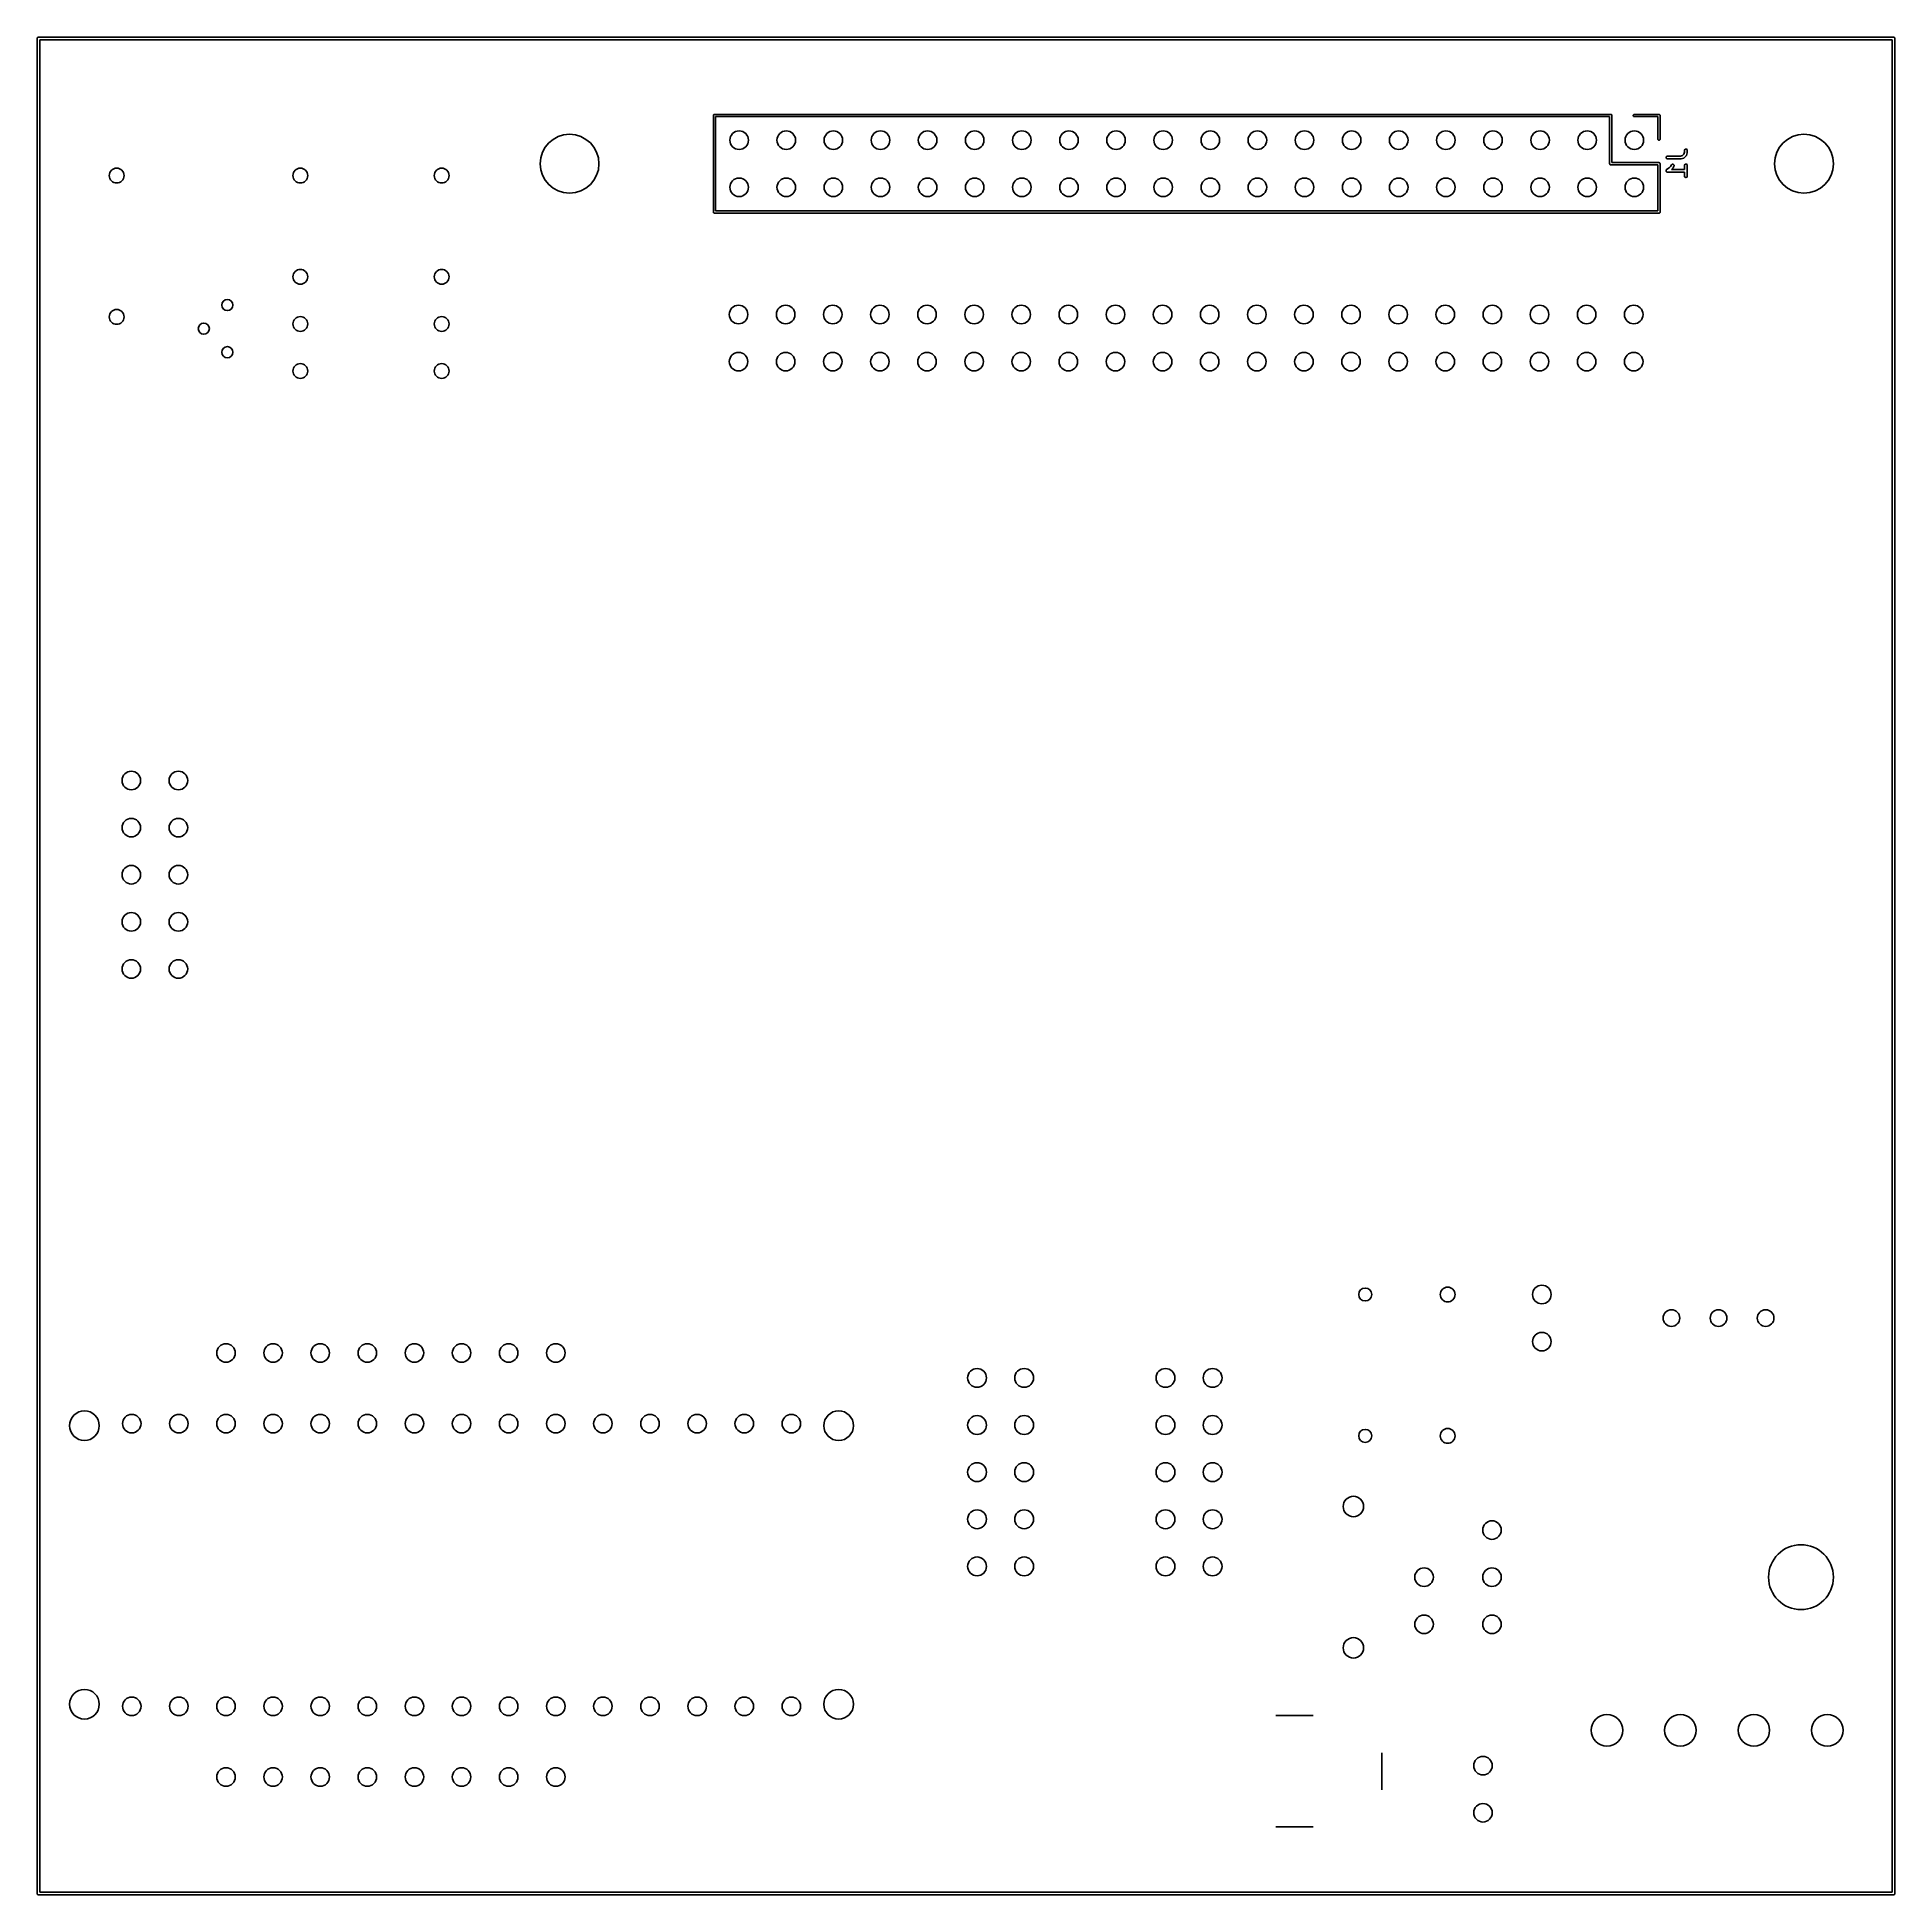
# Model space of a CAD drawing. Extents: x 25 to 125, y -125 to -25.
import ezdxf

# ---------------------------------------------------------------- set-up
doc = ezdxf.new("R2010")
doc.units = 0
doc.header["$MEASUREMENT"] = 0
doc.layers.add('BLACK', color=7, linetype='CONTINUOUS')

msp = doc.modelspace()

# ---------------------------------------------------------------- linework, layer by layer
at = {"layer": 'Black'}
for p, q in [((24.925, -25), (24.9261, -24.9935)), ((24.925, -125), (24.925, -25)), ((24.9261, -24.987), (24.9284, -24.9808)), ((24.9261, -24.9935), (24.9261, -24.987)), ((24.9284, -24.9808), (24.9295, -24.9743)), ((24.9295, -24.9743), (24.9328, -24.9687)), ((24.9328, -24.9687), (24.935, -24.9625)), ((24.935, -24.9625), (24.9393, -24.9575)), ((24.9393, -24.9575), (24.9425, -24.9518)), ((24.9425, -24.9518), (24.9476, -24.9476)), ((24.9476, -24.9476), (24.9518, -24.9425)), ((24.9518, -24.9425), (24.9575, -24.9393)), ((24.9575, -24.9393), (24.9625, -24.935)), ((24.9625, -24.935), (24.9687, -24.9328)), ((24.9687, -24.9328), (24.9743, -24.9295)), ((24.9743, -24.9295), (24.9808, -24.9284)), ((24.9808, -24.9284), (24.987, -24.9261)), ((24.987, -24.9261), (24.9935, -24.9261)), ((24.9935, -24.9261), (25, -24.925)), ((25, -24.925), (125, -24.925)), ((125, -24.925), (125.006, -24.9261)), ((125.006, -24.9261), (125.013, -24.9261)), ((125.013, -24.9261), (125.019, -24.9284)), ((125.019, -24.9284), (125.026, -24.9295)), ((125.026, -24.9295), (125.031, -24.9328)), ((125.031, -24.9328), (125.037, -24.935)), ((125.037, -24.935), (125.043, -24.9393)), ((125.043, -24.9393), (125.048, -24.9425)), ((125.048, -24.9425), (125.052, -24.9476)), ((125.052, -24.9476), (125.057, -24.9518)), ((125.057, -24.9518), (125.061, -24.9575)), ((125.061, -24.9575), (125.065, -24.9625)), ((125.065, -24.9625), (125.067, -24.9687)), ((125.067, -24.9687), (125.07, -24.9743)), ((125.07, -24.9743), (125.072, -24.9808)), ((125.072, -24.9808), (125.074, -24.987)), ((125.074, -24.987), (125.074, -24.9935)), ((125.074, -24.9935), (125.075, -25)), ((125.075, -25), (125.075, -125)), ((25.075, -25.075), (25.075, -124.925)), ((124.925, -25.075), (25.075, -25.075)), ((124.925, -124.925), (124.925, -25.075)), ((61.3797, -29.15), (61.3807, -29.1448)), ((61.3797, -34.35), (61.3797, -29.15)), ((61.3807, -29.1396), (61.3825, -29.1347)), ((61.3807, -29.1448), (61.3807, -29.1396)), ((61.3825, -29.1347), (61.3834, -29.1295)), ((61.3834, -29.1295), (61.386, -29.1249)), ((61.386, -29.1249), (61.3878, -29.12)), ((61.3878, -29.12), (61.3912, -29.116)), ((61.3912, -29.116), (61.3938, -29.1114)), ((61.3938, -29.1114), (61.3978, -29.1081)), ((61.3978, -29.1081), (61.4012, -29.104)), ((61.4012, -29.104), (61.4057, -29.1014)), ((61.4057, -29.1014), (61.4097, -29.098)), ((61.4097, -29.098), (61.4147, -29.0962)), ((61.4147, -29.0962), (61.4192, -29.0936)), ((61.4192, -29.0936), (61.4244, -29.0927)), ((61.4244, -29.0927), (61.4293, -29.0909)), ((61.4293, -29.0909), (61.4346, -29.0909)), ((61.4346, -29.0909), (61.4397, -29.09)), ((61.4397, -29.09), (109.76, -29.09)), ((61.4997, -29.21), (61.4997, -34.29)), ((109.7, -29.21), (61.4997, -29.21)), ((109.7, -31.75), (109.7, -29.21)), ((109.76, -29.09), (109.765, -29.0909)), ((109.765, -29.0909), (109.77, -29.0909)), ((109.77, -29.0909), (109.775, -29.0927)), ((109.775, -29.0927), (109.78, -29.0936)), ((109.78, -29.0936), (109.785, -29.0962)), ((109.785, -29.0962), (109.79, -29.098)), ((109.79, -29.098), (109.794, -29.1014)), ((109.794, -29.1014), (109.798, -29.104)), ((109.798, -29.104), (109.802, -29.1081)), ((109.802, -29.1081), (109.806, -29.1114)), ((109.806, -29.1114), (109.808, -29.116)), ((109.808, -29.116), (109.812, -29.12)), ((109.812, -29.12), (109.814, -29.1249)), ((109.814, -29.1249), (109.816, -29.1295)), ((109.816, -29.1295), (109.817, -29.1347)), ((109.817, -29.1347), (109.819, -29.1396)), ((109.819, -29.1396), (109.819, -29.1448)), ((109.819, -29.1448), (109.82, -29.15)), ((109.82, -29.15), (109.82, -31.69)), ((110.971, -29.1396), (110.978, -29.12)), ((110.971, -29.1604), (110.971, -29.1396)), ((110.978, -29.18), (110.971, -29.1604)), ((110.978, -29.12), (110.991, -29.104)), ((110.991, -29.196), (110.978, -29.18)), ((110.991, -29.104), (111.009, -29.0936)), ((111.009, -29.2064), (110.991, -29.196)), ((111.009, -29.0936), (111.03, -29.09)), ((111.03, -29.21), (111.009, -29.2064)), ((111.03, -29.09), (112.36, -29.09)), ((112.3, -29.21), (111.03, -29.21)), ((112.3, -30.42), (112.3, -29.21)), ((112.36, -29.09), (112.365, -29.0909)), ((112.365, -29.0909), (112.37, -29.0909)), ((112.37, -29.0909), (112.375, -29.0927)), ((112.375, -29.0927), (112.38, -29.0936)), ((112.38, -29.0936), (112.385, -29.0962)), ((112.385, -29.0962), (112.39, -29.098)), ((112.39, -29.098), (112.394, -29.1014)), ((112.394, -29.1014), (112.398, -29.104)), ((112.398, -29.104), (112.402, -29.1081)), ((112.402, -29.1081), (112.406, -29.1114)), ((112.406, -29.1114), (112.408, -29.116)), ((112.408, -29.116), (112.412, -29.12)), ((112.412, -29.12), (112.414, -29.1249)), ((112.414, -29.1249), (112.416, -29.1295)), ((112.416, -29.1295), (112.417, -29.1347)), ((112.417, -29.1347), (112.419, -29.1396)), ((112.419, -29.1396), (112.419, -29.1448)), ((112.419, -29.1448), (112.42, -29.15)), ((112.42, -29.15), (112.42, -30.42)), ((112.303, -30.4405), (112.3, -30.42)), ((112.314, -30.4586), (112.303, -30.4405)), ((112.33, -30.472), (112.314, -30.4586)), ((112.349, -30.4791), (112.33, -30.472)), ((112.37, -30.4791), (112.349, -30.4791)), ((112.39, -30.472), (112.37, -30.4791)), ((112.406, -30.4586), (112.39, -30.472)), ((112.416, -30.4405), (112.406, -30.4586)), ((112.42, -30.42), (112.416, -30.4405)), ((113.737, -31.0357), (113.742, -31.0101)), ((113.737, -31.1188), (113.737, -31.0357)), ((113.742, -31.0101), (113.755, -30.9875)), ((113.755, -30.9875), (113.775, -30.9708)), ((113.775, -30.9708), (113.799, -30.9619)), ((113.799, -30.9619), (113.825, -30.9619)), ((113.825, -30.9619), (113.85, -30.9708)), ((113.85, -30.9708), (113.87, -30.9875)), ((113.87, -30.9875), (113.883, -31.0101)), ((113.883, -31.0101), (113.887, -31.0357)), ((113.887, -31.0357), (113.887, -31.131)), ((109.701, -31.7552), (109.7, -31.75)), ((109.701, -31.7604), (109.701, -31.7552)), ((109.702, -31.7653), (109.701, -31.7604)), ((109.703, -31.7705), (109.702, -31.7653)), ((109.706, -31.7751), (109.703, -31.7705)), ((109.708, -31.78), (109.706, -31.7751)), ((109.711, -31.784), (109.708, -31.78)), ((109.714, -31.7886), (109.711, -31.784)), ((109.718, -31.7919), (109.714, -31.7886)), ((109.721, -31.796), (109.718, -31.7919)), ((109.726, -31.7986), (109.721, -31.796)), ((109.73, -31.802), (109.726, -31.7986)), ((109.735, -31.8038), (109.73, -31.802)), ((109.739, -31.8064), (109.735, -31.8038)), ((109.744, -31.8073), (109.739, -31.8064)), ((109.749, -31.8091), (109.744, -31.8073)), ((109.755, -31.8091), (109.749, -31.8091)), ((109.76, -31.81), (109.755, -31.8091)), ((112.3, -31.81), (109.76, -31.81)), ((109.82, -31.69), (112.36, -31.69)), ((112.3, -34.29), (112.3, -31.81)), ((112.36, -31.69), (112.365, -31.6909)), ((112.365, -31.6909), (112.37, -31.6909)), ((112.37, -31.6909), (112.375, -31.6927)), ((112.375, -31.6927), (112.38, -31.6936)), ((112.38, -31.6936), (112.385, -31.6962)), ((112.385, -31.6962), (112.39, -31.698)), ((112.39, -31.698), (112.394, -31.7014)), ((112.394, -31.7014), (112.398, -31.704)), ((112.398, -31.704), (112.402, -31.7081)), ((112.402, -31.7081), (112.406, -31.7114)), ((112.406, -31.7114), (112.408, -31.716)), ((112.408, -31.716), (112.412, -31.72)), ((112.412, -31.72), (112.414, -31.7249)), ((112.414, -31.7249), (112.416, -31.7295)), ((112.416, -31.7295), (112.417, -31.7347)), ((112.417, -31.7347), (112.419, -31.7396)), ((112.419, -31.7396), (112.419, -31.7448)), ((112.419, -31.7448), (112.42, -31.75)), ((112.42, -31.75), (112.42, -34.35)), ((112.738, -31.4036), (112.747, -31.3792)), ((112.738, -31.4297), (112.738, -31.4036)), ((112.747, -31.4542), (112.738, -31.4297)), ((112.747, -31.3792), (112.764, -31.3592)), ((112.764, -31.4741), (112.747, -31.4542)), ((112.764, -31.3592), (112.786, -31.3462)), ((112.786, -31.4871), (112.764, -31.4741)), ((112.771, -32.0685), (112.907, -31.9774)), ((112.786, -31.3462), (112.812, -31.3417)), ((112.812, -31.4917), (112.786, -31.4871)), ((112.812, -31.3417), (113.514, -31.3417)), ((113.526, -31.4917), (112.812, -31.4917)), ((112.907, -31.9774), (112.989, -31.896)), ((112.989, -31.896), (113.031, -31.8117)), ((113.031, -31.8117), (113.046, -31.7908)), ((113.103, -31.9935), (113.041, -32.056)), ((113.046, -31.7908), (113.068, -31.7764)), ((113.068, -31.7764), (113.093, -31.7704)), ((113.093, -31.7704), (113.119, -31.7733)), ((113.11, -31.9837), (113.103, -31.9935)), ((113.117, -31.974), (113.11, -31.9837)), ((113.165, -31.8788), (113.117, -31.974)), ((113.119, -31.7733), (113.143, -31.785)), ((113.143, -31.785), (113.16, -31.8039)), ((113.16, -31.8039), (113.171, -31.8278)), ((113.172, -31.8538), (113.165, -31.8788)), ((113.171, -31.8278), (113.172, -31.8538)), ((113.514, -31.3417), (113.629, -31.3035)), ((113.538, -31.4896), (113.526, -31.4917)), ((113.55, -31.4878), (113.538, -31.4896)), ((113.693, -31.4402), (113.55, -31.4878)), ((113.629, -31.3035), (113.699, -31.2333)), ((113.697, -31.4381), (113.693, -31.4402)), ((113.701, -31.437), (113.697, -31.4381)), ((113.699, -31.2333), (113.737, -31.1188)), ((113.708, -31.432), (113.701, -31.437)), ((113.716, -31.4278), (113.708, -31.432)), ((113.719, -31.4246), (113.716, -31.4278)), ((113.722, -31.4221), (113.719, -31.4246)), ((113.818, -31.3268), (113.722, -31.4221)), ((113.737, -31.8452), (113.742, -31.8196)), ((113.737, -32.056), (113.737, -31.8452)), ((113.742, -31.8196), (113.755, -31.797)), ((113.755, -31.797), (113.775, -31.7803)), ((113.775, -31.7803), (113.799, -31.7714)), ((113.799, -31.7714), (113.825, -31.7714)), ((113.82, -31.3233), (113.818, -31.3268)), ((113.823, -31.3204), (113.82, -31.3233)), ((113.827, -31.3127), (113.823, -31.3204)), ((113.825, -31.7714), (113.85, -31.7803)), ((113.832, -31.3055), (113.827, -31.3127)), ((113.834, -31.3013), (113.832, -31.3055)), ((113.836, -31.2975), (113.834, -31.3013)), ((113.883, -31.1547), (113.836, -31.2975)), ((113.85, -31.7803), (113.87, -31.797)), ((113.87, -31.797), (113.883, -31.8196)), ((113.885, -31.1428), (113.883, -31.1547)), ((113.883, -31.8196), (113.887, -31.8452)), ((113.887, -31.131), (113.885, -31.1428)), ((113.887, -31.8452), (113.887, -32.4167)), ((112.737, -32.1358), (112.738, -32.1269)), ((112.738, -32.1398), (112.737, -32.1358)), ((112.738, -32.1179), (112.74, -32.114)), ((112.738, -32.1269), (112.738, -32.1179)), ((112.738, -32.144), (112.738, -32.1398)), ((112.741, -32.1524), (112.738, -32.144)), ((112.74, -32.1099), (112.744, -32.1019)), ((112.74, -32.114), (112.74, -32.1099)), ((112.743, -32.1611), (112.741, -32.1524)), ((112.746, -32.1645), (112.743, -32.1611)), ((112.744, -32.1019), (112.747, -32.0935)), ((112.747, -32.1685), (112.746, -32.1645)), ((112.747, -32.0935), (112.75, -32.0903)), ((112.753, -32.1753), (112.747, -32.1685)), ((112.75, -32.0903), (112.752, -32.0865)), ((112.752, -32.0865), (112.758, -32.0804)), ((112.758, -32.1828), (112.753, -32.1753)), ((112.758, -32.0804), (112.764, -32.0735)), ((112.761, -32.1852), (112.758, -32.1828)), ((112.764, -32.1884), (112.761, -32.1852)), ((112.764, -32.0735), (112.768, -32.0714)), ((112.772, -32.1929), (112.764, -32.1884)), ((112.768, -32.0714), (112.771, -32.0685)), ((112.779, -32.1982), (112.772, -32.1929)), ((112.783, -32.1993), (112.779, -32.1982)), ((112.786, -32.2014), (112.783, -32.1993)), ((112.795, -32.203), (112.786, -32.2014)), ((112.804, -32.2055), (112.795, -32.203)), ((112.808, -32.2052), (112.804, -32.2055)), ((112.812, -32.206), (112.808, -32.2052)), ((113.737, -32.206), (112.812, -32.206)), ((113.041, -32.056), (113.737, -32.056)), ((113.737, -32.4167), (113.737, -32.206)), ((113.742, -32.4423), (113.737, -32.4167)), ((113.755, -32.4649), (113.742, -32.4423)), ((113.775, -32.4816), (113.755, -32.4649)), ((113.799, -32.4905), (113.775, -32.4816)), ((113.825, -32.4905), (113.799, -32.4905)), ((113.85, -32.4816), (113.825, -32.4905)), ((113.87, -32.4649), (113.85, -32.4816)), ((113.883, -32.4423), (113.87, -32.4649)), ((113.887, -32.4167), (113.883, -32.4423)), ((61.3807, -34.3552), (61.3797, -34.35)), ((61.3807, -34.3604), (61.3807, -34.3552)), ((61.3825, -34.3653), (61.3807, -34.3604)), ((61.3834, -34.3705), (61.3825, -34.3653)), ((61.386, -34.3751), (61.3834, -34.3705)), ((61.3878, -34.38), (61.386, -34.3751)), ((61.3912, -34.384), (61.3878, -34.38)), ((61.3938, -34.3886), (61.3912, -34.384)), ((61.3978, -34.3919), (61.3938, -34.3886)), ((61.4012, -34.396), (61.3978, -34.3919)), ((61.4057, -34.3986), (61.4012, -34.396)), ((61.4097, -34.402), (61.4057, -34.3986)), ((61.4147, -34.4038), (61.4097, -34.402)), ((61.4192, -34.4064), (61.4147, -34.4038)), ((61.4244, -34.4073), (61.4192, -34.4064)), ((61.4293, -34.4091), (61.4244, -34.4073)), ((61.4346, -34.4091), (61.4293, -34.4091)), ((61.4397, -34.41), (61.4346, -34.4091)), ((112.36, -34.41), (61.4397, -34.41)), ((61.4997, -34.29), (112.3, -34.29)), ((112.365, -34.4091), (112.36, -34.41)), ((112.37, -34.4091), (112.365, -34.4091)), ((112.375, -34.4073), (112.37, -34.4091)), ((112.38, -34.4064), (112.375, -34.4073)), ((112.385, -34.4038), (112.38, -34.4064)), ((112.39, -34.402), (112.385, -34.4038)), ((112.394, -34.3986), (112.39, -34.402)), ((112.398, -34.396), (112.394, -34.3986)), ((112.402, -34.3919), (112.398, -34.396)), ((112.406, -34.3886), (112.402, -34.3919)), ((112.408, -34.384), (112.406, -34.3886)), ((112.412, -34.38), (112.408, -34.384)), ((112.414, -34.3751), (112.412, -34.38)), ((112.416, -34.3705), (112.414, -34.3751)), ((112.417, -34.3653), (112.416, -34.3705)), ((112.419, -34.3604), (112.417, -34.3653)), ((112.42, -34.35), (112.419, -34.3552)), ((112.419, -34.3552), (112.419, -34.3604)), ((93.7095, -115.413), (91.7105, -115.413)), ((93.7095, -115.413), (91.7105, -115.413)), ((97.409, -117.413), (97.409, -119.412)), ((97.409, -117.413), (97.409, -119.412)), ((93.7095, -121.412), (91.7105, -121.412)), ((93.7095, -121.412), (91.7105, -121.412)), ((24.9261, -125.006), (24.925, -125)), ((24.9261, -125.013), (24.9261, -125.006)), ((24.9284, -125.019), (24.9261, -125.013)), ((24.9295, -125.026), (24.9284, -125.019)), ((24.9328, -125.031), (24.9295, -125.026)), ((24.935, -125.037), (24.9328, -125.031)), ((24.9393, -125.043), (24.935, -125.037)), ((24.9425, -125.048), (24.9393, -125.043)), ((24.9476, -125.052), (24.9425, -125.048)), ((24.9518, -125.057), (24.9476, -125.052)), ((24.9575, -125.061), (24.9518, -125.057)), ((24.9625, -125.065), (24.9575, -125.061)), ((24.9687, -125.067), (24.9625, -125.065)), ((24.9743, -125.07), (24.9687, -125.067)), ((24.9808, -125.072), (24.9743, -125.07)), ((24.987, -125.074), (24.9808, -125.072)), ((24.9935, -125.074), (24.987, -125.074)), ((25, -125.075), (24.9935, -125.074)), ((125, -125.075), (25, -125.075)), ((25.075, -124.925), (124.925, -124.925)), ((125.006, -125.074), (125, -125.075)), ((125.013, -125.074), (125.006, -125.074)), ((125.019, -125.072), (125.013, -125.074)), ((125.026, -125.07), (125.019, -125.072)), ((125.031, -125.067), (125.026, -125.07)), ((125.037, -125.065), (125.031, -125.067)), ((125.043, -125.061), (125.037, -125.065)), ((125.048, -125.057), (125.043, -125.061)), ((125.052, -125.052), (125.048, -125.057)), ((125.057, -125.048), (125.052, -125.052)), ((125.061, -125.043), (125.057, -125.048)), ((125.065, -125.037), (125.061, -125.043)), ((125.067, -125.031), (125.065, -125.037)), ((125.07, -125.026), (125.067, -125.031)), ((125.072, -125.019), (125.07, -125.026)), ((125.074, -125.013), (125.072, -125.019)), ((125.075, -125), (125.074, -125.006)), ((125.074, -125.006), (125.074, -125.013))]:
    msp.add_line(p, q, dxfattribs=at)
for centre, radius in [((62.7697, -30.48), 0.5), ((62.7697, -30.48), 0.5), ((65.3097, -30.48), 0.5), ((65.3097, -30.48), 0.5), ((67.8498, -30.48), 0.5), ((67.8498, -30.48), 0.5), ((70.3897, -30.48), 0.5), ((70.3897, -30.48), 0.5), ((72.9297, -30.48), 0.5), ((72.9297, -30.48), 0.5), ((75.4697, -30.48), 0.5), ((75.4697, -30.48), 0.5), ((78.0097, -30.48), 0.5), ((78.0097, -30.48), 0.5), ((80.5498, -30.48), 0.5), ((80.5498, -30.48), 0.5), ((83.0897, -30.48), 0.5), ((83.0897, -30.48), 0.5), ((85.6298, -30.48), 0.5), ((85.6298, -30.48), 0.5), ((88.1697, -30.48), 0.5), ((88.1697, -30.48), 0.5), ((90.7097, -30.48), 0.5), ((90.7097, -30.48), 0.5), ((93.2497, -30.48), 0.5), ((93.2497, -30.48), 0.5), ((95.7897, -30.48), 0.5), ((95.7897, -30.48), 0.5), ((98.3297, -30.48), 0.5), ((98.3297, -30.48), 0.5), ((100.87, -30.48), 0.5), ((100.87, -30.48), 0.5), ((103.41, -30.48), 0.5), ((103.41, -30.48), 0.5), ((105.95, -30.48), 0.5), ((105.95, -30.48), 0.5), ((108.49, -30.48), 0.5), ((108.49, -30.48), 0.5), ((111.03, -30.48), 0.5), ((111.03, -30.48), 0.5), ((53.6257, -31.75), 1.5875), ((53.6257, -31.75), 1.5875), ((120.174, -31.75), 1.5875), ((120.174, -31.75), 1.5875), ((29.21, -32.385), 0.4), ((29.21, -32.385), 0.4), ((39.116, -32.385), 0.4), ((39.116, -32.385), 0.4), ((46.736, -32.385), 0.4), ((46.736, -32.385), 0.4), ((62.7697, -33.02), 0.5), ((62.7697, -33.02), 0.5), ((65.3097, -33.02), 0.5), ((65.3097, -33.02), 0.5), ((67.8498, -33.02), 0.5), ((67.8498, -33.02), 0.5), ((70.3897, -33.02), 0.5), ((70.3897, -33.02), 0.5), ((72.9297, -33.02), 0.5), ((72.9297, -33.02), 0.5), ((75.4697, -33.02), 0.5), ((75.4697, -33.02), 0.5), ((78.0097, -33.02), 0.5), ((78.0097, -33.02), 0.5), ((80.5498, -33.02), 0.5), ((80.5498, -33.02), 0.5), ((83.0897, -33.02), 0.5), ((83.0897, -33.02), 0.5), ((85.6298, -33.02), 0.5), ((85.6298, -33.02), 0.5), ((88.1697, -33.02), 0.5), ((88.1697, -33.02), 0.5), ((90.7097, -33.02), 0.5), ((90.7097, -33.02), 0.5), ((93.2497, -33.02), 0.5), ((93.2497, -33.02), 0.5), ((95.7897, -33.02), 0.5), ((95.7897, -33.02), 0.5), ((98.3297, -33.02), 0.5), ((98.3297, -33.02), 0.5), ((100.87, -33.02), 0.5), ((100.87, -33.02), 0.5), ((103.41, -33.02), 0.5), ((103.41, -33.02), 0.5), ((105.95, -33.02), 0.5), ((105.95, -33.02), 0.5), ((108.49, -33.02), 0.5), ((108.49, -33.02), 0.5), ((111.03, -33.02), 0.5), ((111.03, -33.02), 0.5), ((39.116, -37.846), 0.4), ((39.116, -37.846), 0.4), ((46.736, -37.846), 0.4), ((46.736, -37.846), 0.4), ((29.21, -40.005), 0.4), ((29.21, -40.005), 0.4), ((35.179, -39.37), 0.3), ((35.179, -39.37), 0.3), ((39.116, -40.386), 0.4), ((39.116, -40.386), 0.4), ((46.736, -40.386), 0.4), ((46.736, -40.386), 0.4), ((62.738, -39.878), 0.5), ((62.738, -39.878), 0.5), ((65.278, -39.878), 0.5), ((65.278, -39.878), 0.5), ((67.818, -39.878), 0.5), ((67.818, -39.878), 0.5), ((70.358, -39.878), 0.5), ((70.358, -39.878), 0.5), ((72.898, -39.878), 0.5), ((72.898, -39.878), 0.5), ((75.438, -39.878), 0.5), ((75.438, -39.878), 0.5), ((77.978, -39.878), 0.5), ((77.978, -39.878), 0.5), ((80.518, -39.878), 0.5), ((80.518, -39.878), 0.5), ((83.058, -39.878), 0.5), ((83.058, -39.878), 0.5), ((85.598, -39.878), 0.5), ((85.598, -39.878), 0.5), ((88.138, -39.878), 0.5), ((88.138, -39.878), 0.5), ((90.678, -39.878), 0.5), ((90.678, -39.878), 0.5), ((93.218, -39.878), 0.5), ((93.218, -39.878), 0.5), ((95.758, -39.878), 0.5), ((95.758, -39.878), 0.5), ((98.298, -39.878), 0.5), ((98.298, -39.878), 0.5), ((100.838, -39.878), 0.5), ((100.838, -39.878), 0.5), ((103.378, -39.878), 0.5), ((103.378, -39.878), 0.5), ((105.918, -39.878), 0.5), ((105.918, -39.878), 0.5), ((108.458, -39.878), 0.5), ((108.458, -39.878), 0.5), ((110.998, -39.878), 0.5), ((110.998, -39.878), 0.5), ((33.909, -40.64), 0.3), ((33.909, -40.64), 0.3), ((35.179, -41.91), 0.3), ((35.179, -41.91), 0.3), ((62.738, -42.418), 0.5), ((62.738, -42.418), 0.5), ((65.278, -42.418), 0.5), ((65.278, -42.418), 0.5), ((67.818, -42.418), 0.5), ((67.818, -42.418), 0.5), ((70.358, -42.418), 0.5), ((70.358, -42.418), 0.5), ((72.898, -42.418), 0.5), ((72.898, -42.418), 0.5), ((75.438, -42.418), 0.5), ((75.438, -42.418), 0.5), ((77.978, -42.418), 0.5), ((77.978, -42.418), 0.5), ((80.518, -42.418), 0.5), ((80.518, -42.418), 0.5), ((83.058, -42.418), 0.5), ((83.058, -42.418), 0.5), ((85.598, -42.418), 0.5), ((85.598, -42.418), 0.5), ((88.138, -42.418), 0.5), ((88.138, -42.418), 0.5), ((90.678, -42.418), 0.5), ((90.678, -42.418), 0.5), ((93.218, -42.418), 0.5), ((93.218, -42.418), 0.5), ((95.758, -42.418), 0.5), ((95.758, -42.418), 0.5), ((98.298, -42.418), 0.5), ((98.298, -42.418), 0.5), ((100.838, -42.418), 0.5), ((100.838, -42.418), 0.5), ((103.378, -42.418), 0.5), ((103.378, -42.418), 0.5), ((105.918, -42.418), 0.5), ((105.918, -42.418), 0.5), ((108.458, -42.418), 0.5), ((108.458, -42.418), 0.5), ((110.998, -42.418), 0.5), ((110.998, -42.418), 0.5), ((39.116, -42.926), 0.4), ((39.116, -42.926), 0.4), ((46.736, -42.926), 0.4), ((46.736, -42.926), 0.4), ((30, -65), 0.5), ((30, -65), 0.5), ((32.54, -65), 0.5), ((32.54, -65), 0.5), ((30, -67.54), 0.5), ((30, -67.54), 0.5), ((32.54, -67.54), 0.5), ((32.54, -67.54), 0.5), ((30, -70.08), 0.5), ((30, -70.08), 0.5), ((32.54, -70.08), 0.5), ((32.54, -70.08), 0.5), ((30, -72.62), 0.5), ((30, -72.62), 0.5), ((32.54, -72.62), 0.5), ((32.54, -72.62), 0.5), ((30, -75.16), 0.5), ((30, -75.16), 0.5), ((32.54, -75.16), 0.5), ((32.54, -75.16), 0.5), ((96.52, -92.71), 0.35), ((96.52, -92.71), 0.35), ((100.965, -92.71), 0.4), ((100.965, -92.71), 0.4), ((106.045, -92.71), 0.5004), ((106.045, -92.71), 0.5004), ((113.03, -93.98), 0.45), ((113.03, -93.98), 0.45), ((115.57, -93.98), 0.45), ((115.57, -93.98), 0.45), ((118.11, -93.98), 0.45), ((118.11, -93.98), 0.45), ((106.045, -95.25), 0.5004), ((106.045, -95.25), 0.5004), ((35.1051, -95.8612), 0.5), ((35.1051, -95.8612), 0.5), ((37.6451, -95.8612), 0.5), ((37.6451, -95.8612), 0.5), ((40.1851, -95.8612), 0.5), ((40.1851, -95.8612), 0.5), ((42.7251, -95.8612), 0.5), ((42.7251, -95.8612), 0.5), ((45.2651, -95.8612), 0.5), ((45.2651, -95.8612), 0.5), ((47.8051, -95.8612), 0.5), ((47.8051, -95.8612), 0.5), ((50.3451, -95.8612), 0.5), ((50.3451, -95.8612), 0.5), ((52.8851, -95.8612), 0.5), ((52.8851, -95.8612), 0.5), ((75.594, -97.2059), 0.508), ((75.594, -97.2059), 0.508), ((78.134, -97.2059), 0.508), ((78.134, -97.2059), 0.508), ((85.754, -97.2059), 0.508), ((85.754, -97.2059), 0.508), ((88.294, -97.2059), 0.508), ((88.294, -97.2059), 0.508), ((27.4751, -99.7812), 0.8), ((27.4751, -99.7812), 0.8), ((68.1351, -99.7812), 0.8), ((68.1351, -99.7812), 0.8), ((30.0251, -99.6712), 0.5), ((30.0251, -99.6712), 0.5), ((32.5651, -99.6712), 0.5), ((32.5651, -99.6712), 0.5), ((35.1051, -99.6712), 0.5), ((35.1051, -99.6712), 0.5), ((37.6451, -99.6712), 0.5), ((37.6451, -99.6712), 0.5), ((40.1851, -99.6712), 0.5), ((40.1851, -99.6712), 0.5), ((42.7251, -99.6712), 0.5), ((42.7251, -99.6712), 0.5), ((45.2651, -99.6712), 0.5), ((45.2651, -99.6712), 0.5), ((47.8051, -99.6712), 0.5), ((47.8051, -99.6712), 0.5), ((50.3451, -99.6712), 0.5), ((50.3451, -99.6712), 0.5), ((52.8851, -99.6712), 0.5), ((52.8851, -99.6712), 0.5), ((55.4251, -99.6712), 0.5), ((55.4251, -99.6712), 0.5), ((57.9651, -99.6712), 0.5), ((57.9651, -99.6712), 0.5), ((60.5051, -99.6712), 0.5), ((60.5051, -99.6712), 0.5), ((63.0451, -99.6712), 0.5), ((63.0451, -99.6712), 0.5), ((65.5851, -99.6712), 0.5), ((65.5851, -99.6712), 0.5), ((75.594, -99.7459), 0.508), ((75.594, -99.7459), 0.508), ((78.134, -99.7459), 0.508), ((78.134, -99.7459), 0.508), ((85.754, -99.7459), 0.508), ((85.754, -99.7459), 0.508), ((88.294, -99.7459), 0.508), ((88.294, -99.7459), 0.508), ((96.52, -100.33), 0.35), ((96.52, -100.33), 0.35), ((100.965, -100.33), 0.4), ((100.965, -100.33), 0.4), ((75.594, -102.286), 0.508), ((75.594, -102.286), 0.508), ((78.134, -102.286), 0.508), ((78.134, -102.286), 0.508), ((85.754, -102.286), 0.508), ((85.754, -102.286), 0.508), ((88.294, -102.286), 0.508), ((88.294, -102.286), 0.508), ((95.885, -104.14), 0.55), ((95.885, -104.14), 0.55), ((75.594, -104.826), 0.508), ((75.594, -104.826), 0.508), ((78.134, -104.826), 0.508), ((78.134, -104.826), 0.508), ((85.754, -104.826), 0.508), ((85.754, -104.826), 0.508), ((88.294, -104.826), 0.508), ((88.294, -104.826), 0.508), ((103.355, -105.41), 0.5), ((103.355, -105.41), 0.5), ((75.594, -107.366), 0.508), ((75.594, -107.366), 0.508), ((78.134, -107.366), 0.508), ((78.134, -107.366), 0.508), ((85.754, -107.366), 0.508), ((85.754, -107.366), 0.508), ((88.294, -107.366), 0.508), ((88.294, -107.366), 0.508), ((120.015, -107.95), 1.75), ((120.015, -107.95), 1.75), ((99.695, -107.95), 0.5), ((99.695, -107.95), 0.5), ((103.355, -107.95), 0.5), ((103.355, -107.95), 0.5), ((99.695, -110.49), 0.5), ((99.695, -110.49), 0.5), ((103.355, -110.49), 0.5), ((103.355, -110.49), 0.5), ((95.885, -111.76), 0.55), ((95.885, -111.76), 0.55), ((27.4751, -114.801), 0.8), ((27.4751, -114.801), 0.8), ((68.1351, -114.801), 0.8), ((68.1351, -114.801), 0.8), ((30.0251, -114.911), 0.5), ((30.0251, -114.911), 0.5), ((32.5651, -114.911), 0.5), ((32.5651, -114.911), 0.5), ((35.1051, -114.911), 0.5), ((35.1051, -114.911), 0.5), ((37.6451, -114.911), 0.5), ((37.6451, -114.911), 0.5), ((40.1851, -114.911), 0.5), ((40.1851, -114.911), 0.5), ((42.7251, -114.911), 0.5), ((42.7251, -114.911), 0.5), ((45.2651, -114.911), 0.5), ((45.2651, -114.911), 0.5), ((47.8051, -114.911), 0.5), ((47.8051, -114.911), 0.5), ((50.3451, -114.911), 0.5), ((50.3451, -114.911), 0.5), ((52.8851, -114.911), 0.5), ((52.8851, -114.911), 0.5), ((55.4251, -114.911), 0.5), ((55.4251, -114.911), 0.5), ((57.9651, -114.911), 0.5), ((57.9651, -114.911), 0.5), ((60.5051, -114.911), 0.5), ((60.5051, -114.911), 0.5), ((63.0451, -114.911), 0.5), ((63.0451, -114.911), 0.5), ((65.5851, -114.911), 0.5), ((65.5851, -114.911), 0.5), ((109.555, -116.205), 0.85), ((109.555, -116.205), 0.85), ((113.515, -116.205), 0.85), ((113.515, -116.205), 0.85), ((117.475, -116.205), 0.85), ((117.475, -116.205), 0.85), ((121.435, -116.205), 0.85), ((121.435, -116.205), 0.85), ((102.87, -118.11), 0.5004), ((102.87, -118.11), 0.5004), ((35.1051, -118.721), 0.5), ((35.1051, -118.721), 0.5), ((37.6451, -118.721), 0.5), ((37.6451, -118.721), 0.5), ((40.1851, -118.721), 0.5), ((40.1851, -118.721), 0.5), ((42.7251, -118.721), 0.5), ((42.7251, -118.721), 0.5), ((45.2651, -118.721), 0.5), ((45.2651, -118.721), 0.5), ((47.8051, -118.721), 0.5), ((47.8051, -118.721), 0.5), ((50.3451, -118.721), 0.5), ((50.3451, -118.721), 0.5), ((52.8851, -118.721), 0.5), ((52.8851, -118.721), 0.5), ((102.87, -120.65), 0.5004), ((102.87, -120.65), 0.5004)]:
    msp.add_circle(centre, radius, dxfattribs=at)

doc.saveas('drawing.dxf')
